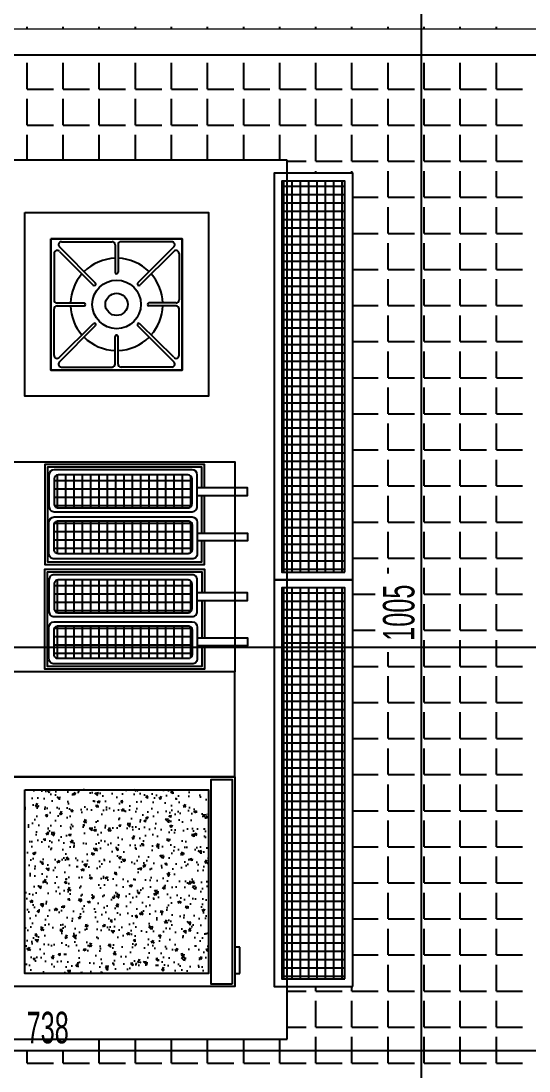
# Model space of a CAD drawing. Header units: inches. Extents: x -7543 to -822, y 102837 to 190349.
# Drawn here: x -835.2862 to -835.2475, y 102837.0483 to 102837.1283 of the extents above; entities that cross this region are included whole.
import ezdxf

# ---------------------------------------------------------------- set-up
doc = ezdxf.new("R2010")
doc.units = ezdxf.units.IN
doc.header["$MEASUREMENT"] = 0
doc.linetypes.add('__ZG_T_P__9', pattern=[22, 1, -10, 1, -10])
doc.linetypes.add('DASHDOTX2', pattern=[2, 1, -0.5, 0, -0.5])
doc.layers.get('0').update_dxf_attribs({"lineweight": 25})
for name, color, linetype, lineweight in [('AKS', 1, 'Continuous', 25), ('ICOL', 55, 'Continuous', 25), ('İZ DÜŞÜM', 253, 'Continuous', 20), ('TARAMA', 8, 'Continuous', 25)]:
    doc.layers.add(name, color=color, linetype=linetype, lineweight=lineweight)
doc.layers.add('TEFRİŞ', color=7, linetype='Continuous', lineweight=25, true_color=0x78462c)
doc.styles.add('OLCU', font='tromand.shx', dxfattribs={"width": 0.6, "height": 12})

msp = doc.modelspace()

# ---------------------------------------------------------------- hatches: boundary and pattern name
at = {"ltscale": 5}
h = msp.add_hatch(dxfattribs=at)
h.set_pattern_fill('NET', color=256, scale=0.0002, angle=90, style=0)
h.set_pattern_definition([(90, (-831.9666947976384, 102841.1962128409), (-0.000635, 3.888125173386048e-20), []), (180, (-831.9666947976384, 102841.1962128409), (-7.776250346772096e-20, -0.000635), [])])
h.paths.add_polyline_path([(-835.2662919987514, 102837.0862839999), (-835.2614919987514, 102837.0862839999), (-835.2614919987514, 102837.1160839999), (-835.2662919987514, 102837.1160839999)])
h = msp.add_hatch(dxfattribs=at)
h.set_pattern_fill('NET', color=256, scale=0.0002, angle=90, style=0)
h.set_pattern_definition([(90, (-831.9666947976384, 102841.1652128409), (-0.000635, 3.888125173386048e-20), []), (180, (-831.9666947976384, 102841.1652128409), (-7.776250346772096e-20, -0.000635), [])])
h.paths.add_polyline_path([(-835.2662919987514, 102837.0552839999), (-835.2614919987514, 102837.0552839999), (-835.2614919987514, 102837.0850839999), (-835.2662919987514, 102837.0850839999)])
at = {"layer": 'TEFRİŞ', "ltscale": 5}
h = msp.add_hatch(dxfattribs=at)
h.set_pattern_fill('NET', color=256, scale=0.0002, style=0)
h.set_pattern_definition([(270, (-835.0382863734991, 102837.1618453713), (-0.000635, 1.409983241273949e-19), []), (180, (-835.0382863734991, 102837.1618453713), (1.021170723935344e-19, 0.000635), [])])
edge = h.paths.add_edge_path()
edge.add_ellipse((-835.2833419987513, 102837.0914839999), major_axis=(-0.0002121320343566561, 0.0002121320343566561), ratio=0.999999999993478, start_angle=45.00000000018679, end_angle=134.9999999998132, ccw=False)
edge.add_line((-835.2836419987514, 102837.0914839999), (-835.2836419987514, 102837.0933839999))
edge.add_ellipse((-835.2833419987513, 102837.0933839999), major_axis=(0.0002121320343566561, 0.0002121320343566561), ratio=0.9999999999934782, start_angle=45.00000000018679, end_angle=134.9999999998131, ccw=False)
edge.add_line((-835.2833419987513, 102837.0936839998), (-835.2734419987513, 102837.0936839998))
edge.add_ellipse((-835.2734419987514, 102837.0933839999), major_axis=(-0.0002121320343566561, 0.0002121320343566561), ratio=0.999999999993478, start_angle=225.0000000001868, end_angle=314.99999999981316, ccw=False)
edge.add_line((-835.2731419987514, 102837.0933839999), (-835.2731419987514, 102837.0914839999))
edge.add_ellipse((-835.2734419987514, 102837.0914839999), major_axis=(0.0002121320343566561, 0.0002121320343566561), ratio=0.9999999999934782, start_angle=225.0000000001868, end_angle=314.99999999981316, ccw=False)
edge.add_line((-835.2734419987514, 102837.0911839999), (-835.2833419987514, 102837.0911839999))
h = msp.add_hatch(dxfattribs=at)
h.set_pattern_fill('NET', color=256, scale=0.0002, style=0)
h.set_pattern_definition([(90, (-835.0382863734991, 102837.0195226284), (-0.000635, 1.409983241273949e-19), []), (180, (-835.0382863734991, 102837.0195226284), (-1.798795758612554e-19, -0.000635), [])])
edge = h.paths.add_edge_path()
edge.add_ellipse((-835.2734419987514, 102837.0898839999), major_axis=(-0.0002121320343566561, 0.0002121320343566561), ratio=0.999999999993478, start_angle=225.0000000001868, end_angle=314.99999999981316, ccw=False)
edge.add_line((-835.2731419987514, 102837.0898839999), (-835.2731419987514, 102837.0879839999))
edge.add_ellipse((-835.2734419987514, 102837.0879839999), major_axis=(0.0002121320343566561, 0.0002121320343566561), ratio=0.9999999999934782, start_angle=225.0000000001868, end_angle=314.99999999981316, ccw=False)
edge.add_line((-835.2734419987514, 102837.0876839999), (-835.2833419987514, 102837.0876839999))
edge.add_ellipse((-835.2833419987513, 102837.0879839999), major_axis=(-0.0002121320343566561, 0.0002121320343566561), ratio=0.999999999993478, start_angle=45.00000000018679, end_angle=134.9999999998132, ccw=False)
edge.add_line((-835.2836419987514, 102837.0879839999), (-835.2836419987514, 102837.0898839999))
edge.add_ellipse((-835.2833419987513, 102837.0898839999), major_axis=(0.0002121320343566561, 0.0002121320343566561), ratio=0.9999999999934782, start_angle=45.00000000018679, end_angle=134.9999999998131, ccw=False)
edge.add_line((-835.2833419987513, 102837.0901839999), (-835.2734419987513, 102837.0901839999))
h = msp.add_hatch(dxfattribs=at)
h.set_pattern_fill('NET', color=256, scale=0.0002, style=0)
h.set_pattern_definition([(270, (-835.0382863734991, 102837.1538453713), (-0.000635, 1.409983241273949e-19), []), (180, (-835.0382863734991, 102837.1538453713), (1.021170723935344e-19, 0.000635), [])])
edge = h.paths.add_edge_path()
edge.add_ellipse((-835.2833419987513, 102837.0834839999), major_axis=(-0.0002121320343566561, 0.0002121320343566561), ratio=0.999999999993478, start_angle=45.00000000018679, end_angle=134.9999999998132, ccw=False)
edge.add_line((-835.2836419987514, 102837.0834839999), (-835.2836419987514, 102837.0853839999))
edge.add_ellipse((-835.2833419987513, 102837.0853839999), major_axis=(0.0002121320343566561, 0.0002121320343566561), ratio=0.9999999999934782, start_angle=45.00000000018679, end_angle=134.9999999998131, ccw=False)
edge.add_line((-835.2833419987513, 102837.0856839999), (-835.2734419987513, 102837.0856839999))
edge.add_ellipse((-835.2734419987514, 102837.0853839999), major_axis=(-0.0002121320343566561, 0.0002121320343566561), ratio=0.999999999993478, start_angle=225.0000000001868, end_angle=314.99999999981316, ccw=False)
edge.add_line((-835.2731419987514, 102837.0853839999), (-835.2731419987514, 102837.0834839999))
edge.add_ellipse((-835.2734419987514, 102837.0834839999), major_axis=(0.0002121320343566561, 0.0002121320343566561), ratio=0.9999999999934782, start_angle=225.0000000001868, end_angle=314.99999999981316, ccw=False)
edge.add_line((-835.2734419987514, 102837.0831839999), (-835.2833419987514, 102837.0831839999))
h = msp.add_hatch(dxfattribs=at)
h.set_pattern_fill('NET', color=256, scale=0.0002, style=0)
h.set_pattern_definition([(90, (-835.0382863734991, 102837.0115226284), (-0.000635, 1.409983241273949e-19), []), (180, (-835.0382863734991, 102837.0115226284), (-1.798795758612554e-19, -0.000635), [])])
edge = h.paths.add_edge_path()
edge.add_ellipse((-835.2734419987514, 102837.0818839999), major_axis=(-0.0002121320343566561, 0.0002121320343566561), ratio=0.999999999993478, start_angle=225.0000000001868, end_angle=314.99999999981316, ccw=False)
edge.add_line((-835.2731419987514, 102837.0818839999), (-835.2731419987514, 102837.0799839999))
edge.add_ellipse((-835.2734419987514, 102837.0799839999), major_axis=(0.0002121320343566561, 0.0002121320343566561), ratio=0.9999999999934782, start_angle=225.0000000001868, end_angle=314.99999999981316, ccw=False)
edge.add_line((-835.2734419987514, 102837.0796839999), (-835.2833419987514, 102837.0796839999))
edge.add_ellipse((-835.2833419987513, 102837.0799839999), major_axis=(-0.0002121320343566561, 0.0002121320343566561), ratio=0.999999999993478, start_angle=45.00000000018679, end_angle=134.9999999998132, ccw=False)
edge.add_line((-835.2836419987514, 102837.0799839999), (-835.2836419987514, 102837.0818839999))
edge.add_ellipse((-835.2833419987513, 102837.0818839999), major_axis=(0.0002121320343566561, 0.0002121320343566561), ratio=0.9999999999934782, start_angle=45.00000000018679, end_angle=134.9999999998131, ccw=False)
edge.add_line((-835.2833419987513, 102837.0821839999), (-835.2734419987513, 102837.0821839999))
h = msp.add_hatch(dxfattribs=at)
h.set_pattern_fill('AR-CONC', color=256, scale=1e-05, angle=89.99999999999997, style=0)
h.set_pattern_definition([(140, (-835.1211600018914, 102836.71769537), (0.0001593908553890319, 0.00182184668996004), [0.0001905, -0.0020955]), (84.99999999999994, (-835.1211600018914, 102836.71769537), (-0.0019105664288218, -0.0003524282597566689), [0.0001524, -0.0016764]), (190.4509999999999, (-835.1211467193915, 102836.71784719), (-0.001751166878202918, 0.001469425016659594), [0.0001619, -0.0017809]), (136.1841999999999, (-835.1216680018915, 102836.71769537), (0.0004204232793272731, 0.002710790408921299), [0.0002857499999999999, -0.003143249999999999]), (186.6355999999999, (-835.1216329668915, 102836.717921269), (-0.002474255558900492, 0.002374042344662373), [0.0002428499999999999, -0.002671349999999999]), (81.18399999999997, (-835.1216680018915, 102836.71769537), (-0.002474251178605976, 0.00237404605813934), [0.0002285999999999999, -0.0025146]), (110.9999999999999, (-835.1215410018915, 102836.71794937), (0.001022655185167626, 0.001516148798353833), [0.0001905, -0.002095499999999999]), (55.99999999999996, (-835.1215410018915, 102836.71794937), (-0.001841879661223193, 0.0006180202834764718), [0.0001523999999999999, -0.001676399999999999]), (161.4513999999999, (-835.1214557808914, 102836.718075715), (-0.0008192285771605735, 0.002134164907701245), [0.0001618999999999999, -0.001780899999999998]), (127.5, (-835.1211600018914, 102836.71769537), (-0.0008455503887315312, 3.088603250591864e-05), [0, -0.00165608, 0, -0.0017018, 0, -0.00168275]), (97.49999999999993, (-835.1211600018914, 102836.71769537), (-0.001001805748181195, 0.0006681966251030581), [0, -0.0009702799999999996, 0, -0.00161798, 0, -0.00064135]), (57.49999999999992, (-835.1211600018914, 102836.71712895), (5.728743992673532e-05, 0.001355905951668714), [0, -0.0006350000000000001, 0, -0.0019812, 0, -0.0026289]), (47.49999999999994, (-835.1211600018914, 102836.71687495), (-0.0002542649103333294, 0.001481291813860181), [0, -0.0008255000000000001, 0, -0.00131572, 0, -0.0018669])])
h.paths.add_polyline_path([(-835.2858919987514, 102837.0556839998), (-835.2718919987514, 102837.0556839998), (-835.2718919987514, 102837.0696839999), (-835.2858919987514, 102837.0696839999)])

# ---------------------------------------------------------------- linework, layer by layer
at = {"ltscale": 5}
for points in [[(-835.2608919987514, 102837.0856839999), (-835.2608919987514, 102837.1166839999), (-835.2668919987514, 102837.1166839999), (-835.2668919987514, 102837.0856839999)], [(-835.2614919987514, 102837.0862839999), (-835.2614919987514, 102837.1160839999), (-835.2662919987514, 102837.1160839999), (-835.2662919987514, 102837.0862839999)], [(-835.2608919987514, 102837.0546839999), (-835.2608919987514, 102837.0856839999), (-835.2668919987514, 102837.0856839999), (-835.2668919987514, 102837.0546839999)], [(-835.2614919987514, 102837.0552839999), (-835.2614919987514, 102837.0850839999), (-835.2662919987514, 102837.0850839999), (-835.2662919987514, 102837.0552839999)]]:
    msp.add_lwpolyline(points, close=True, dxfattribs=at)
at = {"layer": 'AKS', "linetype": 'DASHDOTX2', "ltscale": 10}
msp.add_line((-835.1688033422307, 102837.1256839999), (-835.5888919987517, 102837.1256839999), dxfattribs=at)
at = {"layer": 'ICOL'}
for p, q in [((-835.2556539670767, 102836.9826839999), (-835.2556539670767, 102837.1836862439)), ((-835.3578920337359, 102837.0805632616), (-835.2403920333097, 102837.0805632616)), ((-835.3578920337359, 102837.0498214228), (-835.2103919987514, 102837.0498214228))]:
    msp.add_line(p, q, dxfattribs=at)
at = {"layer": 'İZ DÜŞÜM', "linetype": '__ZG_T_P__9'}
msp.add_line((-835.4188919987517, 102837.1276839999), (-835.2063919987518, 102837.1276839999), dxfattribs=at)
at = {"layer": 'TARAMA'}
for p, q in [((-835.2857067349521, 102837.1276839999), (-835.2857067349521, 102837.1278468213)), ((-835.2829567349521, 102837.1276839999), (-835.2829567349521, 102837.1278468213)), ((-835.2802067349521, 102837.1276839999), (-835.2802067349521, 102837.1278468213)), ((-835.2774567349521, 102837.1276839999), (-835.2774567349521, 102837.1278468213)), ((-835.2747067349521, 102837.1276839999), (-835.2747067349521, 102837.1278468213)), ((-835.2719567349521, 102837.1276839999), (-835.2719567349521, 102837.1278468213)), ((-835.2692067349521, 102837.1276839999), (-835.2692067349521, 102837.1278468213)), ((-835.2664567349522, 102837.1276839999), (-835.2664567349522, 102837.1278468213)), ((-835.2637067349522, 102837.1276839999), (-835.2637067349522, 102837.1278468213)), ((-835.2609567349521, 102837.1276839999), (-835.2609567349521, 102837.1278468213)), ((-835.2582067349522, 102837.1276839999), (-835.2582067349522, 102837.1278468213)), ((-835.2554567349521, 102837.1276839999), (-835.2554567349521, 102837.1278468213)), ((-835.2527067349521, 102837.1276839999), (-835.2527067349521, 102837.1278468213)), ((-835.2499567349521, 102837.1276839999), (-835.2499567349521, 102837.1278468213)), ((-835.2857067349521, 102837.1230968213), (-835.2857067349521, 102837.1250968213)), ((-835.2829567349521, 102837.1230968213), (-835.2829567349521, 102837.1250968213)), ((-835.2802067349521, 102837.1230968213), (-835.2802067349521, 102837.1250968213)), ((-835.2774567349521, 102837.1230968213), (-835.2774567349521, 102837.1250968213)), ((-835.2747067349521, 102837.1230968213), (-835.2747067349521, 102837.1250968213)), ((-835.2719567349521, 102837.1230968213), (-835.2719567349521, 102837.1250968213)), ((-835.2692067349521, 102837.1230968213), (-835.2692067349521, 102837.1250968213)), ((-835.2664567349522, 102837.1230968213), (-835.2664567349522, 102837.1250968213)), ((-835.2637067349522, 102837.1230968213), (-835.2637067349522, 102837.1250968213)), ((-835.2609567349521, 102837.1230968213), (-835.2609567349521, 102837.1250968213)), ((-835.2582067349522, 102837.1230968213), (-835.2582067349522, 102837.1250968213)), ((-835.2554567349521, 102837.1230968213), (-835.2554567349521, 102837.1250968213)), ((-835.2527067349521, 102837.1230968213), (-835.2527067349521, 102837.1250968213)), ((-835.2499567349521, 102837.1230968213), (-835.2499567349521, 102837.1250968213)), ((-835.2857067349521, 102837.1230968213), (-835.2837067349521, 102837.1230968213)), ((-835.2829567349521, 102837.1230968213), (-835.2809567349522, 102837.1230968213)), ((-835.2802067349521, 102837.1230968213), (-835.2782067349522, 102837.1230968213)), ((-835.2774567349521, 102837.1230968213), (-835.2754567349521, 102837.1230968213)), ((-835.2747067349521, 102837.1230968213), (-835.2727067349522, 102837.1230968213)), ((-835.2719567349521, 102837.1230968213), (-835.2699567349521, 102837.1230968213)), ((-835.2692067349521, 102837.1230968213), (-835.2672067349521, 102837.1230968213)), ((-835.2664567349522, 102837.1230968213), (-835.2644567349521, 102837.1230968213)), ((-835.2637067349522, 102837.1230968213), (-835.2617067349521, 102837.1230968213)), ((-835.2609567349521, 102837.1230968213), (-835.2589567349521, 102837.1230968213)), ((-835.2582067349522, 102837.1230968213), (-835.2562067349521, 102837.1230968213)), ((-835.2554567349521, 102837.1230968213), (-835.2534567349521, 102837.1230968213)), ((-835.2527067349521, 102837.1230968213), (-835.2507067349521, 102837.1230968213)), ((-835.2499567349521, 102837.1230968213), (-835.2479567349521, 102837.1230968213)), ((-835.2857067349521, 102837.1203468213), (-835.2857067349521, 102837.1223468213)), ((-835.2829567349521, 102837.1203468213), (-835.2829567349521, 102837.1223468213)), ((-835.2802067349521, 102837.1203468213), (-835.2802067349521, 102837.1223468213)), ((-835.2774567349521, 102837.1203468213), (-835.2774567349521, 102837.1223468213)), ((-835.2747067349521, 102837.1203468213), (-835.2747067349521, 102837.1223468213)), ((-835.2719567349521, 102837.1203468213), (-835.2719567349521, 102837.1223468213)), ((-835.2692067349521, 102837.1203468213), (-835.2692067349521, 102837.1223468213)), ((-835.2664567349522, 102837.1203468213), (-835.2664567349522, 102837.1223468213)), ((-835.2637067349522, 102837.1203468213), (-835.2637067349522, 102837.1223468213)), ((-835.2609567349521, 102837.1203468213), (-835.2609567349521, 102837.1223468213)), ((-835.2582067349522, 102837.1203468213), (-835.2582067349522, 102837.1223468213)), ((-835.2554567349521, 102837.1203468213), (-835.2554567349521, 102837.1223468213)), ((-835.2527067349521, 102837.1203468213), (-835.2527067349521, 102837.1223468213)), ((-835.2499567349521, 102837.1203468213), (-835.2499567349521, 102837.1223468213)), ((-835.2857067349521, 102837.1203468213), (-835.2837067349521, 102837.1203468213)), ((-835.2829567349521, 102837.1203468213), (-835.2809567349522, 102837.1203468213)), ((-835.2802067349521, 102837.1203468213), (-835.2782067349522, 102837.1203468213)), ((-835.2774567349521, 102837.1203468213), (-835.2754567349521, 102837.1203468213)), ((-835.2747067349521, 102837.1203468213), (-835.2727067349522, 102837.1203468213)), ((-835.2719567349521, 102837.1203468213), (-835.2699567349521, 102837.1203468213)), ((-835.2692067349521, 102837.1203468213), (-835.2672067349521, 102837.1203468213)), ((-835.2664567349522, 102837.1203468213), (-835.2644567349521, 102837.1203468213)), ((-835.2637067349522, 102837.1203468213), (-835.2617067349521, 102837.1203468213)), ((-835.2609567349521, 102837.1203468213), (-835.2589567349521, 102837.1203468213)), ((-835.2582067349522, 102837.1203468213), (-835.2562067349521, 102837.1203468213)), ((-835.2554567349521, 102837.1203468213), (-835.2534567349521, 102837.1203468213)), ((-835.2527067349521, 102837.1203468213), (-835.2507067349521, 102837.1203468213)), ((-835.2499567349521, 102837.1203468213), (-835.2479567349521, 102837.1203468213)), ((-835.2857067349521, 102837.1176839999), (-835.2857067349521, 102837.1195968213)), ((-835.2829567349521, 102837.1176839999), (-835.2829567349521, 102837.1195968213)), ((-835.2802067349521, 102837.1176839999), (-835.2802067349521, 102837.1195968213)), ((-835.2774567349521, 102837.1176839999), (-835.2774567349521, 102837.1195968213)), ((-835.2747067349521, 102837.1176839999), (-835.2747067349521, 102837.1195968213)), ((-835.2719567349521, 102837.1176839999), (-835.2719567349521, 102837.1195968213)), ((-835.2692067349521, 102837.1176839999), (-835.2692067349521, 102837.1195968213)), ((-835.2664567349522, 102837.1176839999), (-835.2664567349522, 102837.1195968213)), ((-835.2637067349522, 102837.1175968213), (-835.2637067349522, 102837.1195968213)), ((-835.2609567349521, 102837.1175968213), (-835.2609567349521, 102837.1195968213)), ((-835.2582067349522, 102837.1175968213), (-835.2582067349522, 102837.1195968213)), ((-835.2554567349521, 102837.1175968213), (-835.2554567349521, 102837.1195968213)), ((-835.2527067349521, 102837.1175968213), (-835.2527067349521, 102837.1195968213)), ((-835.2499567349521, 102837.1175968213), (-835.2499567349521, 102837.1195968213)), ((-835.2658919987514, 102837.1175968213), (-835.2644567349521, 102837.1175968213)), ((-835.2637067349522, 102837.1175968213), (-835.2617067349521, 102837.1175968213)), ((-835.2609567349521, 102837.1175968213), (-835.2589567349521, 102837.1175968213)), ((-835.2582067349522, 102837.1175968213), (-835.2562067349521, 102837.1175968213)), ((-835.2554567349521, 102837.1175968213), (-835.2534567349521, 102837.1175968213)), ((-835.2527067349521, 102837.1175968213), (-835.2507067349521, 102837.1175968213)), ((-835.2499567349521, 102837.1175968213), (-835.2479567349521, 102837.1175968213)), ((-835.2637067349522, 102837.1166839999), (-835.2637067349522, 102837.1168468213)), ((-835.2609567349521, 102837.1166839999), (-835.2609567349521, 102837.1168468213)), ((-835.2582067349522, 102837.1148468213), (-835.2582067349522, 102837.1168468213)), ((-835.2554567349521, 102837.1148468213), (-835.2554567349521, 102837.1168468213)), ((-835.2527067349521, 102837.1148468213), (-835.2527067349521, 102837.1168468213)), ((-835.2499567349521, 102837.1148468213), (-835.2499567349521, 102837.1168468213)), ((-835.2608919987514, 102837.1148468213), (-835.2589567349521, 102837.1148468213)), ((-835.2582067349522, 102837.1148468213), (-835.2562067349521, 102837.1148468213)), ((-835.2554567349521, 102837.1148468213), (-835.2534567349521, 102837.1148468213)), ((-835.2527067349521, 102837.1148468213), (-835.2507067349521, 102837.1148468213)), ((-835.2499567349521, 102837.1148468213), (-835.2479567349521, 102837.1148468213)), ((-835.2582067349522, 102837.1120968213), (-835.2582067349522, 102837.1140968213)), ((-835.2554567349521, 102837.1120968213), (-835.2554567349521, 102837.1140968213)), ((-835.2527067349521, 102837.1120968213), (-835.2527067349521, 102837.1140968213)), ((-835.2499567349521, 102837.1120968213), (-835.2499567349521, 102837.1140968213)), ((-835.2608919987514, 102837.1120968213), (-835.2589567349521, 102837.1120968213)), ((-835.2582067349522, 102837.1120968213), (-835.2562067349521, 102837.1120968213)), ((-835.2554567349521, 102837.1120968213), (-835.2534567349521, 102837.1120968213)), ((-835.2527067349521, 102837.1120968213), (-835.2507067349521, 102837.1120968213)), ((-835.2499567349521, 102837.1120968213), (-835.2479567349521, 102837.1120968213)), ((-835.2582067349522, 102837.1093468213), (-835.2582067349522, 102837.1113468213)), ((-835.2554567349521, 102837.1093468213), (-835.2554567349521, 102837.1113468213)), ((-835.2527067349521, 102837.1093468213), (-835.2527067349521, 102837.1113468213)), ((-835.2499567349521, 102837.1093468213), (-835.2499567349521, 102837.1113468213)), ((-835.2608919987514, 102837.1093468213), (-835.2589567349521, 102837.1093468213)), ((-835.2582067349522, 102837.1093468213), (-835.2562067349521, 102837.1093468213)), ((-835.2554567349521, 102837.1093468213), (-835.2534567349521, 102837.1093468213)), ((-835.2527067349521, 102837.1093468213), (-835.2507067349521, 102837.1093468213)), ((-835.2499567349521, 102837.1093468213), (-835.2479567349521, 102837.1093468213)), ((-835.2582067349522, 102837.1065968213), (-835.2582067349522, 102837.1085968213)), ((-835.2554567349521, 102837.1065968213), (-835.2554567349521, 102837.1085968213)), ((-835.2527067349521, 102837.1065968213), (-835.2527067349521, 102837.1085968213)), ((-835.2499567349521, 102837.1065968213), (-835.2499567349521, 102837.1085968213)), ((-835.2608919987514, 102837.1065968213), (-835.2589567349521, 102837.1065968213)), ((-835.2582067349522, 102837.1065968213), (-835.2562067349521, 102837.1065968213)), ((-835.2554567349521, 102837.1065968213), (-835.2534567349521, 102837.1065968213)), ((-835.2527067349521, 102837.1065968213), (-835.2507067349521, 102837.1065968213)), ((-835.2499567349521, 102837.1065968213), (-835.2479567349521, 102837.1065968213)), ((-835.2582067349522, 102837.1038468213), (-835.2582067349522, 102837.1058468213)), ((-835.2554567349521, 102837.1038468213), (-835.2554567349521, 102837.1058468213)), ((-835.2527067349521, 102837.1038468213), (-835.2527067349521, 102837.1058468213)), ((-835.2499567349521, 102837.1038468213), (-835.2499567349521, 102837.1058468213)), ((-835.2608919987514, 102837.1038468213), (-835.2589567349521, 102837.1038468213)), ((-835.2582067349522, 102837.1038468213), (-835.2562067349521, 102837.1038468213)), ((-835.2554567349521, 102837.1038468213), (-835.2534567349521, 102837.1038468213)), ((-835.2527067349521, 102837.1038468213), (-835.2507067349521, 102837.1038468213)), ((-835.2499567349521, 102837.1038468213), (-835.2479567349521, 102837.1038468213)), ((-835.2582067349522, 102837.1010968213), (-835.2582067349522, 102837.1030968213)), ((-835.2554567349521, 102837.1010968213), (-835.2554567349521, 102837.1030968213)), ((-835.2527067349521, 102837.1010968213), (-835.2527067349521, 102837.1030968213)), ((-835.2499567349521, 102837.1010968213), (-835.2499567349521, 102837.1030968213)), ((-835.2608919987514, 102837.1010968213), (-835.2589567349521, 102837.1010968213)), ((-835.2582067349522, 102837.1010968213), (-835.2562067349521, 102837.1010968213)), ((-835.2582067349522, 102837.0983468213), (-835.2582067349522, 102837.1003468213)), ((-835.2554567349521, 102837.1010968213), (-835.2534567349521, 102837.1010968213)), ((-835.2554567349521, 102837.0983468213), (-835.2554567349521, 102837.1003468213)), ((-835.2527067349521, 102837.1010968213), (-835.2507067349521, 102837.1010968213)), ((-835.2527067349521, 102837.0983468213), (-835.2527067349521, 102837.1003468213)), ((-835.2499567349521, 102837.1010968213), (-835.2479567349521, 102837.1010968213)), ((-835.2499567349521, 102837.0983468213), (-835.2499567349521, 102837.1003468213)), ((-835.2608919987514, 102837.0983468213), (-835.2589567349521, 102837.0983468213)), ((-835.2582067349522, 102837.0983468213), (-835.2562067349521, 102837.0983468213)), ((-835.2554567349521, 102837.0983468213), (-835.2534567349521, 102837.0983468213)), ((-835.2527067349521, 102837.0983468213), (-835.2507067349521, 102837.0983468213)), ((-835.2499567349521, 102837.0983468213), (-835.2479567349521, 102837.0983468213)), ((-835.2582067349522, 102837.0955968213), (-835.2582067349522, 102837.0975968213)), ((-835.2554567349521, 102837.0955968213), (-835.2554567349521, 102837.0975968213)), ((-835.2527067349521, 102837.0955968213), (-835.2527067349521, 102837.0975968213)), ((-835.2499567349521, 102837.0955968213), (-835.2499567349521, 102837.0975968213)), ((-835.2608919987514, 102837.0955968213), (-835.2589567349521, 102837.0955968213)), ((-835.2582067349522, 102837.0955968213), (-835.2562067349521, 102837.0955968213)), ((-835.2554567349521, 102837.0955968213), (-835.2534567349521, 102837.0955968213)), ((-835.2527067349521, 102837.0955968213), (-835.2507067349521, 102837.0955968213)), ((-835.2499567349521, 102837.0955968213), (-835.2479567349521, 102837.0955968213)), ((-835.2582067349522, 102837.0928468213), (-835.2582067349522, 102837.0948468213)), ((-835.2554567349521, 102837.0928468213), (-835.2554567349521, 102837.0948468213)), ((-835.2527067349521, 102837.0928468213), (-835.2527067349521, 102837.0948468213)), ((-835.2499567349521, 102837.0928468213), (-835.2499567349521, 102837.0948468213)), ((-835.2608919987514, 102837.0928468213), (-835.2589567349521, 102837.0928468213)), ((-835.2582067349522, 102837.0928468213), (-835.2562067349521, 102837.0928468213)), ((-835.2554567349521, 102837.0928468213), (-835.2534567349521, 102837.0928468213)), ((-835.2527067349521, 102837.0928468213), (-835.2507067349521, 102837.0928468213)), ((-835.2499567349521, 102837.0928468213), (-835.2479567349521, 102837.0928468213)), ((-835.2582067349522, 102837.0900968213), (-835.2582067349522, 102837.0920968213)), ((-835.2554567349521, 102837.0900968213), (-835.2554567349521, 102837.0920968213)), ((-835.2527067349521, 102837.0900968213), (-835.2527067349521, 102837.0920968213)), ((-835.2499567349521, 102837.0900968213), (-835.2499567349521, 102837.0920968213)), ((-835.2608919987514, 102837.0900968213), (-835.2589567349521, 102837.0900968213)), ((-835.2582067349522, 102837.0900968213), (-835.2562067349521, 102837.0900968213)), ((-835.2554567349521, 102837.0900968213), (-835.2534567349521, 102837.0900968213)), ((-835.2527067349521, 102837.0900968213), (-835.2507067349521, 102837.0900968213)), ((-835.2499567349521, 102837.0900968213), (-835.2479567349521, 102837.0900968213)), ((-835.2582067349522, 102837.0873468213), (-835.2582067349522, 102837.0893468213)), ((-835.2554567349521, 102837.0873468213), (-835.2554567349521, 102837.0893468213)), ((-835.2527067349521, 102837.0873468213), (-835.2527067349521, 102837.0893468213)), ((-835.2499567349521, 102837.0873468213), (-835.2499567349521, 102837.0893468213)), ((-835.2608919987514, 102837.0873468213), (-835.2589567349521, 102837.0873468213)), ((-835.2582067349522, 102837.0873468213), (-835.2562067349521, 102837.0873468213)), ((-835.2554567349521, 102837.0873468213), (-835.2534567349521, 102837.0873468213)), ((-835.2527067349521, 102837.0873468213), (-835.2507067349521, 102837.0873468213)), ((-835.2499567349521, 102837.0873468213), (-835.2479567349521, 102837.0873468213)), ((-835.2582067349522, 102837.0861851219), (-835.2582067349522, 102837.0865968213)), ((-835.2554567349521, 102837.0845968213), (-835.2554567349521, 102837.0865968213)), ((-835.2527067349521, 102837.0845968213), (-835.2527067349521, 102837.0865968213)), ((-835.2499567349521, 102837.0845968213), (-835.2499567349521, 102837.0865968213)), ((-835.2608919987514, 102837.0845968213), (-835.2591819670768, 102837.0845968213)), ((-835.2554567349521, 102837.0845968213), (-835.2534567349521, 102837.0845968213)), ((-835.2527067349521, 102837.0845968213), (-835.2507067349521, 102837.0845968213)), ((-835.2499567349521, 102837.0845968213), (-835.2479567349521, 102837.0845968213)), ((-835.2554567349521, 102837.0818468213), (-835.2554567349521, 102837.0838468213)), ((-835.2527067349521, 102837.0818468213), (-835.2527067349521, 102837.0838468213)), ((-835.2499567349521, 102837.0818468213), (-835.2499567349521, 102837.0838468213)), ((-835.2608919987514, 102837.0818468213), (-835.2591819670768, 102837.0818468213)), ((-835.2554567349521, 102837.0818468213), (-835.2534567349521, 102837.0818468213)), ((-835.2527067349521, 102837.0818468213), (-835.2507067349521, 102837.0818468213)), ((-835.2499567349521, 102837.0818468213), (-835.2479567349521, 102837.0818468213)), ((-835.2554567349521, 102837.0790968213), (-835.2554567349521, 102837.0810968213)), ((-835.2527067349521, 102837.0790968213), (-835.2527067349521, 102837.0810968213)), ((-835.2499567349521, 102837.0790968213), (-835.2499567349521, 102837.0810968213)), ((-835.2582067349522, 102837.0790968213), (-835.2582067349522, 102837.0801851219)), ((-835.2608919987514, 102837.0790968213), (-835.2589567349521, 102837.0790968213)), ((-835.2582067349522, 102837.0790968213), (-835.2562067349521, 102837.0790968213)), ((-835.2554567349521, 102837.0790968213), (-835.2534567349521, 102837.0790968213)), ((-835.2527067349521, 102837.0790968213), (-835.2507067349521, 102837.0790968213)), ((-835.2499567349521, 102837.0790968213), (-835.2479567349521, 102837.0790968213)), ((-835.2582067349522, 102837.0763468213), (-835.2582067349522, 102837.0783468213)), ((-835.2554567349521, 102837.0763468213), (-835.2554567349521, 102837.0783468213)), ((-835.2527067349521, 102837.0763468213), (-835.2527067349521, 102837.0783468213)), ((-835.2499567349521, 102837.0763468213), (-835.2499567349521, 102837.0783468213)), ((-835.2608919987514, 102837.0763468213), (-835.2589567349521, 102837.0763468213)), ((-835.2582067349522, 102837.0763468213), (-835.2562067349521, 102837.0763468213)), ((-835.2554567349521, 102837.0763468213), (-835.2534567349521, 102837.0763468213)), ((-835.2527067349521, 102837.0763468213), (-835.2507067349521, 102837.0763468213)), ((-835.2499567349521, 102837.0763468213), (-835.2479567349521, 102837.0763468213)), ((-835.2582067349522, 102837.0735968213), (-835.2582067349522, 102837.0755968213)), ((-835.2554567349521, 102837.0735968213), (-835.2554567349521, 102837.0755968213)), ((-835.2527067349521, 102837.0735968213), (-835.2527067349521, 102837.0755968213)), ((-835.2499567349521, 102837.0735968213), (-835.2499567349521, 102837.0755968213)), ((-835.2608919987514, 102837.0735968213), (-835.2589567349521, 102837.0735968213)), ((-835.2582067349522, 102837.0735968213), (-835.2562067349521, 102837.0735968213)), ((-835.2554567349521, 102837.0735968213), (-835.2534567349521, 102837.0735968213)), ((-835.2527067349521, 102837.0735968213), (-835.2507067349521, 102837.0735968213)), ((-835.2499567349521, 102837.0735968213), (-835.2479567349521, 102837.0735968213)), ((-835.2582067349522, 102837.0708468213), (-835.2582067349522, 102837.0728468213)), ((-835.2554567349521, 102837.0708468213), (-835.2554567349521, 102837.0728468213)), ((-835.2527067349521, 102837.0708468213), (-835.2527067349521, 102837.0728468213)), ((-835.2499567349521, 102837.0708468213), (-835.2499567349521, 102837.0728468213)), ((-835.2608919987514, 102837.0708468213), (-835.2589567349521, 102837.0708468213)), ((-835.2582067349522, 102837.0708468213), (-835.2562067349521, 102837.0708468213)), ((-835.2554567349521, 102837.0708468213), (-835.2534567349521, 102837.0708468213)), ((-835.2527067349521, 102837.0708468213), (-835.2507067349521, 102837.0708468213)), ((-835.2499567349521, 102837.0708468213), (-835.2479567349521, 102837.0708468213)), ((-835.2582067349522, 102837.0680968213), (-835.2582067349522, 102837.0700968213)), ((-835.2554567349521, 102837.0680968213), (-835.2554567349521, 102837.0700968213)), ((-835.2527067349521, 102837.0680968213), (-835.2527067349521, 102837.0700968213)), ((-835.2499567349521, 102837.0680968213), (-835.2499567349521, 102837.0700968213)), ((-835.2608919987514, 102837.0680968213), (-835.2589567349521, 102837.0680968213)), ((-835.2582067349522, 102837.0680968213), (-835.2562067349521, 102837.0680968213)), ((-835.2554567349521, 102837.0680968213), (-835.2534567349521, 102837.0680968213)), ((-835.2527067349521, 102837.0680968213), (-835.2507067349521, 102837.0680968213)), ((-835.2499567349521, 102837.0680968213), (-835.2479567349521, 102837.0680968213)), ((-835.2582067349522, 102837.0653468213), (-835.2582067349522, 102837.0673468213)), ((-835.2554567349521, 102837.0653468213), (-835.2554567349521, 102837.0673468213)), ((-835.2527067349521, 102837.0653468213), (-835.2527067349521, 102837.0673468213)), ((-835.2499567349521, 102837.0653468213), (-835.2499567349521, 102837.0673468213)), ((-835.2608919987514, 102837.0653468213), (-835.2589567349521, 102837.0653468213)), ((-835.2582067349522, 102837.0653468213), (-835.2562067349521, 102837.0653468213)), ((-835.2554567349521, 102837.0653468213), (-835.2534567349521, 102837.0653468213)), ((-835.2527067349521, 102837.0653468213), (-835.2507067349521, 102837.0653468213)), ((-835.2499567349521, 102837.0653468213), (-835.2479567349521, 102837.0653468213)), ((-835.2582067349522, 102837.0625968213), (-835.2582067349522, 102837.0645968213)), ((-835.2554567349521, 102837.0625968213), (-835.2554567349521, 102837.0645968213)), ((-835.2527067349521, 102837.0625968213), (-835.2527067349521, 102837.0645968213)), ((-835.2499567349521, 102837.0625968213), (-835.2499567349521, 102837.0645968213)), ((-835.2608919987514, 102837.0625968213), (-835.2589567349521, 102837.0625968213)), ((-835.2582067349522, 102837.0625968213), (-835.2562067349521, 102837.0625968213)), ((-835.2554567349521, 102837.0625968213), (-835.2534567349521, 102837.0625968213)), ((-835.2527067349521, 102837.0625968213), (-835.2507067349521, 102837.0625968213)), ((-835.2499567349521, 102837.0625968213), (-835.2479567349521, 102837.0625968213)), ((-835.2582067349522, 102837.0598468213), (-835.2582067349522, 102837.0618468213)), ((-835.2554567349521, 102837.0598468213), (-835.2554567349521, 102837.0618468213)), ((-835.2527067349521, 102837.0598468213), (-835.2527067349521, 102837.0618468213)), ((-835.2499567349521, 102837.0598468213), (-835.2499567349521, 102837.0618468213)), ((-835.2608919987514, 102837.0598468213), (-835.2589567349521, 102837.0598468213)), ((-835.2582067349522, 102837.0598468213), (-835.2562067349521, 102837.0598468213)), ((-835.2554567349521, 102837.0598468213), (-835.2534567349521, 102837.0598468213)), ((-835.2527067349521, 102837.0598468213), (-835.2507067349521, 102837.0598468213)), ((-835.2499567349521, 102837.0598468213), (-835.2479567349521, 102837.0598468213)), ((-835.2582067349522, 102837.0570968213), (-835.2582067349522, 102837.0590968213)), ((-835.2554567349521, 102837.0570968213), (-835.2554567349521, 102837.0590968213)), ((-835.2527067349521, 102837.0570968213), (-835.2527067349521, 102837.0590968213)), ((-835.2499567349521, 102837.0570968213), (-835.2499567349521, 102837.0590968213)), ((-835.2608919987514, 102837.0570968213), (-835.2589567349521, 102837.0570968213)), ((-835.2582067349522, 102837.0570968213), (-835.2562067349521, 102837.0570968213)), ((-835.2582067349522, 102837.0543468213), (-835.2582067349522, 102837.0563468213)), ((-835.2554567349521, 102837.0570968213), (-835.2534567349521, 102837.0570968213)), ((-835.2554567349521, 102837.0543468213), (-835.2554567349521, 102837.0563468213)), ((-835.2527067349521, 102837.0570968213), (-835.2507067349521, 102837.0570968213)), ((-835.2527067349521, 102837.0543468213), (-835.2527067349521, 102837.0563468213)), ((-835.2499567349521, 102837.0570968213), (-835.2479567349521, 102837.0570968213)), ((-835.2499567349521, 102837.0543468213), (-835.2499567349521, 102837.0563468213)), ((-835.2658919987514, 102837.0543468213), (-835.2644567349521, 102837.0543468213)), ((-835.2637067349522, 102837.0543468213), (-835.2637067349522, 102837.0546839999)), ((-835.2637067349522, 102837.0543468213), (-835.2617067349521, 102837.0543468213)), ((-835.2609567349521, 102837.0543468213), (-835.2609567349521, 102837.0546839999)), ((-835.2609567349521, 102837.0543468213), (-835.2589567349521, 102837.0543468213)), ((-835.2582067349522, 102837.0543468213), (-835.2562067349521, 102837.0543468213)), ((-835.2554567349521, 102837.0543468213), (-835.2534567349521, 102837.0543468213)), ((-835.2527067349521, 102837.0543468213), (-835.2507067349521, 102837.0543468213)), ((-835.2499567349521, 102837.0543468213), (-835.2479567349521, 102837.0543468213)), ((-835.2637067349522, 102837.0515968213), (-835.2637067349522, 102837.0535968213)), ((-835.2609567349521, 102837.0515968213), (-835.2609567349521, 102837.0535968213)), ((-835.2582067349522, 102837.0515968213), (-835.2582067349522, 102837.0535968213)), ((-835.2554567349521, 102837.0515968213), (-835.2554567349521, 102837.0535968213)), ((-835.2527067349521, 102837.0515968213), (-835.2527067349521, 102837.0535968213)), ((-835.2499567349521, 102837.0515968213), (-835.2499567349521, 102837.0535968213)), ((-835.2658919987514, 102837.0515968213), (-835.2644567349521, 102837.0515968213)), ((-835.2637067349522, 102837.0515968213), (-835.2617067349521, 102837.0515968213)), ((-835.2609567349521, 102837.0515968213), (-835.2589567349521, 102837.0515968213)), ((-835.2582067349522, 102837.0515968213), (-835.2562067349521, 102837.0515968213)), ((-835.2554567349521, 102837.0515968213), (-835.2534567349521, 102837.0515968213)), ((-835.2527067349521, 102837.0515968213), (-835.2507067349521, 102837.0515968213)), ((-835.2499567349521, 102837.0515968213), (-835.2479567349521, 102837.0515968213)), ((-835.2637067349522, 102837.0488468213), (-835.2637067349522, 102837.0508468213)), ((-835.2609567349521, 102837.0488468213), (-835.2609567349521, 102837.0508468213)), ((-835.2582067349522, 102837.0488468213), (-835.2582067349522, 102837.0508468213)), ((-835.2554567349521, 102837.0488468213), (-835.2554567349521, 102837.0508468213)), ((-835.2527067349521, 102837.0488468213), (-835.2527067349521, 102837.0508468213)), ((-835.2499567349521, 102837.0488468213), (-835.2499567349521, 102837.0508468213)), ((-835.2802067349521, 102837.0488468213), (-835.2802067349521, 102837.0506839999)), ((-835.2774567349521, 102837.0488468213), (-835.2774567349521, 102837.0506839999)), ((-835.2747067349521, 102837.0488468213), (-835.2747067349521, 102837.0506839999)), ((-835.2719567349521, 102837.0488468213), (-835.2719567349521, 102837.0506839999)), ((-835.2692067349521, 102837.0488468213), (-835.2692067349521, 102837.0506839999)), ((-835.2664567349522, 102837.0488468213), (-835.2664567349522, 102837.0506839999)), ((-835.2857067349521, 102837.0488468213), (-835.2857067349521, 102837.0497494228)), ((-835.2829567349521, 102837.0488468213), (-835.2829567349521, 102837.0497494228)), ((-835.2857067349521, 102837.0488468213), (-835.2837067349521, 102837.0488468213)), ((-835.2829567349521, 102837.0488468213), (-835.2809567349522, 102837.0488468213)), ((-835.2802067349521, 102837.0488468213), (-835.2782067349522, 102837.0488468213)), ((-835.2774567349521, 102837.0488468213), (-835.2754567349521, 102837.0488468213)), ((-835.2747067349521, 102837.0488468213), (-835.2727067349522, 102837.0488468213)), ((-835.2719567349521, 102837.0488468213), (-835.2699567349521, 102837.0488468213)), ((-835.2692067349521, 102837.0488468213), (-835.2672067349521, 102837.0488468213)), ((-835.2664567349522, 102837.0488468213), (-835.2644567349521, 102837.0488468213)), ((-835.2637067349522, 102837.0488468213), (-835.2617067349521, 102837.0488468213)), ((-835.2609567349521, 102837.0488468213), (-835.2589567349521, 102837.0488468213)), ((-835.2582067349522, 102837.0488468213), (-835.2562067349521, 102837.0488468213)), ((-835.2554567349521, 102837.0488468213), (-835.2534567349521, 102837.0488468213)), ((-835.2527067349521, 102837.0488468213), (-835.2507067349521, 102837.0488468213)), ((-835.2499567349521, 102837.0488468213), (-835.2479567349521, 102837.0488468213))]:
    msp.add_line(p, q, dxfattribs=at)
at = {"layer": 'TEFRİŞ', "ltscale": 5}
for p, q in [((-835.2658919987514, 102837.1176839999), (-835.3098919987514, 102837.1176839999)), ((-835.2658919987514, 102837.0506839999), (-835.2658919987514, 102837.1176839999)), ((-835.2698919987513, 102837.0786839999), (-835.2878919987513, 102837.0786839999)), ((-835.2698919987513, 102837.0706839999), (-835.2698919987513, 102837.0786839999)), ((-835.2878919987513, 102837.0706839999), (-835.2698919987513, 102837.0706839999)), ((-835.3098919987514, 102837.0506839999), (-835.2658919987514, 102837.0506839999))]:
    msp.add_line(p, q, dxfattribs=at)
at = {"layer": 'TEFRİŞ'}
for p, q in [((-835.2838919987514, 102837.1016839998), (-835.2838919987514, 102837.1116839999)), ((-835.2838919987514, 102837.1116839999), (-835.2738919987514, 102837.1116839999)), ((-835.2832707060427, 102837.1110922349), (-835.280496954706, 102837.1083008508)), ((-835.2830953540258, 102837.1114587751), (-835.2792298359414, 102837.1114587751)), ((-835.2790046111405, 102837.1112335503), (-835.2790046111405, 102837.1091310581)), ((-835.279004611163, 102837.1112335503), (-835.279004611163, 102837.1091310581)), ((-835.2787793863622, 102837.1112335503), (-835.2787793863622, 102837.1091310581)), ((-835.2746886434769, 102837.1114587751), (-835.2785541615614, 102837.1114587751)), ((-835.27451329146, 102837.1110922349), (-835.2772870427966, 102837.1083008508)), ((-835.2836536321973, 102837.1105699729), (-835.2836536321973, 102837.1070218302)), ((-835.2832530553795, 102837.1107112608), (-835.2806723625787, 102837.1081595354)), ((-835.2745309421232, 102837.1107112608), (-835.277111634924, 102837.1081595354)), ((-835.2741303653054, 102837.1105699729), (-835.2741303653054, 102837.1070218302)), ((-835.280514000528, 102837.1081424896), (-835.280514055528, 102837.1081424896)), ((-835.2772699969746, 102837.1081424896), (-835.2772699419747, 102837.1081424896)), ((-835.2834284073965, 102837.1067966054), (-835.2813606810457, 102837.1067966054)), ((-835.2743555901063, 102837.1067966054), (-835.276423316457, 102837.1067966054)), ((-835.2836536321973, 102837.102798013), (-835.2836536321973, 102837.1063461558)), ((-835.2834284073965, 102837.1065713806), (-835.2813606810457, 102837.1065713806)), ((-835.2743555901063, 102837.1065713806), (-835.276423316457, 102837.1065713806)), ((-835.2741303653054, 102837.102798013), (-835.2741303653054, 102837.1063461558)), ((-835.2832530553795, 102837.1026567252), (-835.2806723625787, 102837.1052084506)), ((-835.280514000528, 102837.1052254964), (-835.280514055528, 102837.1052254964)), ((-835.2772699969746, 102837.1052254964), (-835.2772699419747, 102837.1052254964)), ((-835.2745309421232, 102837.1026567252), (-835.277111634924, 102837.1052084506)), ((-835.2832707060427, 102837.1022757511), (-835.280496954706, 102837.1050671352)), ((-835.27451329146, 102837.1022757511), (-835.2772870427966, 102837.1050671352)), ((-835.2790046111405, 102837.1021344494), (-835.2790046111405, 102837.1042369278)), ((-835.279004611163, 102837.1021344494), (-835.279004611163, 102837.1042369278)), ((-835.2787793863622, 102837.1021344494), (-835.2787793863622, 102837.1042369278)), ((-835.2830953540258, 102837.1019092247), (-835.2792298359414, 102837.1019092247)), ((-835.2746886434769, 102837.1019092247), (-835.2785541615614, 102837.1019092247)), ((-835.2698919987513, 102837.0706839999), (-835.2878919987513, 102837.0706839999)), ((-835.2694919987514, 102837.0576839999), (-835.2698919987513, 102837.0576839999)), ((-835.2694919987514, 102837.0556839998), (-835.2694919987514, 102837.0576839999)), ((-835.2698919987513, 102837.0556839998), (-835.2694919987514, 102837.0556839998))]:
    msp.add_line(p, q, dxfattribs=at)
for points in [[(-835.2858919987514, 102837.1136839999), (-835.2718919987514, 102837.1136839999), (-835.2718919987514, 102837.0996839999), (-835.2858919987514, 102837.0996839999)], [(-835.2838919987514, 102837.1116839999), (-835.2738919987514, 102837.1116839999), (-835.2738919987514, 102837.1016839998), (-835.2838919987514, 102837.1016839998)], [(-835.2838919987514, 102837.1116839999), (-835.2838919987514, 102837.1016839998), (-835.2738919987514, 102837.1016839998), (-835.2738919987514, 102837.1116839999)], [(-835.2838919987514, 102837.1116839999), (-835.2838919987514, 102837.1016839998), (-835.2738919987514, 102837.1016839998), (-835.2738919987514, 102837.1116839999)], [(-835.2698919987513, 102837.0706839999), (-835.2698919987513, 102837.0546839999), (-835.2878919987513, 102837.0546839999), (-835.2878919987513, 102837.0706839999)], [(-835.2700919987514, 102837.0548839999), (-835.2716919987513, 102837.0548839999), (-835.2716919987513, 102837.0704839999), (-835.2700919987514, 102837.0704839999)], [(-835.2858919987514, 102837.0696839999), (-835.2718919987514, 102837.0696839999), (-835.2718919987514, 102837.0556839998), (-835.2858919987514, 102837.0556839998)]]:
    msp.add_lwpolyline(points, close=True, dxfattribs=at)
at = {"layer": 'TEFRİŞ', "ltscale": 5}
msp.add_lwpolyline([(-835.2698919987513, 102837.0866839998), (-835.2698919987513, 102837.0786839999), (-835.2878919987513, 102837.0786839999), (-835.2878919987513, 102837.0946839999), (-835.2698919987513, 102837.0946839999), (-835.2698919987513, 102837.0866839998)], close=True, dxfattribs=at)
for points in [[(-835.2722017131044, 102837.0927089999), (-835.2722017131044, 102837.0944836974), (-835.2843504462232, 102837.0944836974), (-835.2843504462232, 102837.0868581997), (-835.2722017131044, 102837.0868581997), (-835.2722017131044, 102837.0886589999)], [(-835.2724017131045, 102837.0927089999), (-835.2724017131045, 102837.0942836974), (-835.2841504462233, 102837.0942836974), (-835.2841504462233, 102837.0870581997), (-835.2724017131045, 102837.0870581997), (-835.2724017131045, 102837.0886589999)], [(-835.2727419987514, 102837.0921089999), (-835.2689076441728, 102837.0921089999), (-835.2689076441728, 102837.0927089999), (-835.2727419987514, 102837.0927089999)], [(-835.2724017131045, 102837.0892589999), (-835.2724017131045, 102837.0921089999)], [(-835.2722017131044, 102837.0892589999), (-835.2722017131044, 102837.0921089999)], [(-835.2727419987514, 102837.0892589999), (-835.2689076441728, 102837.0892589999), (-835.2689076441728, 102837.0886589999), (-835.2727419987514, 102837.0886589999)], [(-835.2722017131044, 102837.0806589999), (-835.2722017131044, 102837.0788843023), (-835.2843504462232, 102837.0788843023), (-835.2843504462232, 102837.0865098001), (-835.2722017131044, 102837.0865098001), (-835.2722017131044, 102837.0847089999)], [(-835.2724017131045, 102837.0806589999), (-835.2724017131045, 102837.0790843023), (-835.2841504462233, 102837.0790843023), (-835.2841504462233, 102837.0863098), (-835.2724017131045, 102837.0863098), (-835.2724017131045, 102837.0847089999)], [(-835.2727419987514, 102837.0841089999), (-835.2689076441728, 102837.0841089999), (-835.2689076441728, 102837.0847089999), (-835.2727419987514, 102837.0847089999)], [(-835.2724017131045, 102837.0841089999), (-835.2724017131045, 102837.0812589999)], [(-835.2722017131044, 102837.0841089999), (-835.2722017131044, 102837.0812589999)], [(-835.2727419987514, 102837.0812589999), (-835.2689076441728, 102837.0812589999), (-835.2689076441728, 102837.0806589999), (-835.2727419987514, 102837.0806589999)]]:
    msp.add_lwpolyline(points, dxfattribs=at)
for points in [[(-835.2727419987514, 102837.0936839998), (-835.2727419987514, 102837.0936839998, 0.414213562373095), (-835.2731419987514, 102837.0940839999), (-835.2836419987514, 102837.0940839999, 0.414213562373095), (-835.2840419987514, 102837.0936839998), (-835.2840419987514, 102837.0912839998, 0.414213562373095), (-835.2836419987514, 102837.0908839999), (-835.2731419987514, 102837.0908839999, 0.414213562373095), (-835.2727419987514, 102837.0912839998), (-835.2727419987514, 102837.0936839998)], [(-835.2727419987514, 102837.0876839999), (-835.2727419987514, 102837.0876839999, -0.414213562373095), (-835.2731419987514, 102837.0872839999), (-835.2836419987514, 102837.0872839999, -0.414213562373095), (-835.2840419987514, 102837.0876839999), (-835.2840419987514, 102837.0900839999, -0.414213562373095), (-835.2836419987514, 102837.0904839999), (-835.2731419987514, 102837.0904839999, -0.414213562373095), (-835.2727419987514, 102837.0900839999), (-835.2727419987514, 102837.0876839999)], [(-835.2727419987514, 102837.0856839999), (-835.2727419987514, 102837.0856839999, 0.414213562373095), (-835.2731419987514, 102837.0860839998), (-835.2836419987514, 102837.0860839998, 0.414213562373095), (-835.2840419987514, 102837.0856839999), (-835.2840419987514, 102837.0832839998, 0.414213562373095), (-835.2836419987514, 102837.0828839999), (-835.2731419987514, 102837.0828839999, 0.414213562373095), (-835.2727419987514, 102837.0832839998), (-835.2727419987514, 102837.0856839999)], [(-835.2727419987514, 102837.0796839999), (-835.2727419987514, 102837.0796839999, -0.414213562373095), (-835.2731419987514, 102837.0792839999), (-835.2836419987514, 102837.0792839999, -0.414213562373095), (-835.2840419987514, 102837.0796839999), (-835.2840419987514, 102837.0820839998, -0.414213562373095), (-835.2836419987514, 102837.0824839999), (-835.2731419987514, 102837.0824839999, -0.414213562373095), (-835.2727419987514, 102837.0820839998), (-835.2727419987514, 102837.0796839999)]]:
    msp.add_lwpolyline(points, format="xyb", dxfattribs=at)
for points in [[(-835.2836419987514, 102837.0914839999, 0.414213562373095), (-835.2833419987513, 102837.0911839999), (-835.2734419987514, 102837.0911839999, 0.414213562373095), (-835.2731419987514, 102837.0914839999), (-835.2731419987514, 102837.0933839999, 0.414213562373095), (-835.2734419987514, 102837.0936839998), (-835.2833419987513, 102837.0936839998, 0.414213562373095), (-835.2836419987514, 102837.0933839999)], [(-835.2836419987514, 102837.0898839999, -0.414213562373095), (-835.2833419987513, 102837.0901839999), (-835.2734419987514, 102837.0901839999, -0.414213562373095), (-835.2731419987514, 102837.0898839999), (-835.2731419987514, 102837.0879839999, -0.414213562373095), (-835.2734419987514, 102837.0876839999), (-835.2833419987513, 102837.0876839999, -0.414213562373095), (-835.2836419987514, 102837.0879839999)], [(-835.2836419987514, 102837.0834839999, 0.414213562373095), (-835.2833419987513, 102837.0831839999), (-835.2734419987514, 102837.0831839999, 0.414213562373095), (-835.2731419987514, 102837.0834839999), (-835.2731419987514, 102837.0853839999, 0.414213562373095), (-835.2734419987514, 102837.0856839999), (-835.2833419987513, 102837.0856839999, 0.414213562373095), (-835.2836419987514, 102837.0853839999)], [(-835.2836419987514, 102837.0818839999, -0.414213562373095), (-835.2833419987513, 102837.0821839999), (-835.2734419987514, 102837.0821839999, -0.414213562373095), (-835.2731419987514, 102837.0818839999), (-835.2731419987514, 102837.0799839999, -0.414213562373095), (-835.2734419987514, 102837.0796839999), (-835.2833419987513, 102837.0796839999, -0.414213562373095), (-835.2836419987514, 102837.0799839999)]]:
    msp.add_lwpolyline(points, format="xyb", close=True, dxfattribs=at)
at = {"layer": 'TEFRİŞ'}
for radius in [0.001849931509482746, 0.0008499315094827455]:
    msp.add_circle((-835.2788919987513, 102837.106683993), radius, dxfattribs=at)
for centre, radius, start, end in [((-835.2834284073965, 102837.1105699729), 0.0002252248008489872, 38.85200005879613, 179.9999970818284), ((-835.2830953540258, 102837.1112335503), 0.0002252248008489872, 89.99999500067693, 218.8519990190835), ((-835.2792298359414, 102837.1112335503), 0.0002252248008489872, 359.9999991662367, 89.99999500067693), ((-835.2785541615614, 102837.1112335503), 0.0002252248008489872, 90.00000499932307, 180.0000008337633), ((-835.2746886434769, 102837.1112335503), 0.0002252248008489872, 321.1480009809165, 90.00000499932307), ((-835.2743555901063, 102837.1105699729), 0.0002252248008489872, 2.918171642460836e-06, 141.1479999412039), ((-835.2788919987513, 102837.106683993), 0.003516598176149412, 91.8351028073973, 134.7989496173908), ((-835.2788919987513, 102837.106683993), 0.003516598176149412, 45.2010503826092, 88.16489756031865), ((-835.2788919987513, 102837.106683993), 0.003516598176149412, 138.6252426091343, 178.1648975180617), ((-835.2788919987513, 102837.1091310581), 0.0001126123891632547, 180.0000008337633, 270), ((-835.2788919987513, 102837.1091310581), 0.0001126123891632547, 270, 2.918171642460836e-06), ((-835.2788919987513, 102837.106683993), 0.003516598176149412, 1.835102481938255, 41.3747573908657), ((-835.2805846582257, 102837.1082301931), 0.0001126123891632547, 218.8595531048106, 308.8529199933703), ((-835.2805846582257, 102837.1082301931), 0.0001126123891632547, 308.8643129147081, 38.846535925563), ((-835.277199339277, 102837.1082301931), 0.0001126123891632547, 141.153464074437, 231.1356870852919), ((-835.277199339277, 102837.1082301931), 0.0001126123891632547, 231.1470800066297, 321.1404468951894), ((-835.2834284073965, 102837.1070218302), 0.0002252248008489872, 179.9999970818284, 270), ((-835.2813606810457, 102837.106683993), 0.0001126123891632547, 359.9999991662367, 89.99999500067693), ((-835.276423316457, 102837.106683993), 0.0001126123891632547, 90.00000499932307, 180.0000008337633), ((-835.2743555901063, 102837.1070218302), 0.0002252248008489872, 270, 2.918171642460836e-06), ((-835.2834284073965, 102837.1063461558), 0.0002252248008489872, 89.99999500067693, 179.9999970818284), ((-835.2788919987513, 102837.106683993), 0.003516598176149412, 181.8351028990337, 221.3747573908657), ((-835.2813606810457, 102837.106683993), 0.0001126123891632547, 270, 359.9999991662367), ((-835.276423316457, 102837.106683993), 0.0001126123891632547, 180.0000008337633, 270), ((-835.2788919987513, 102837.106683993), 0.003516598176149412, 318.6252426091343, 358.1648971009663), ((-835.2743555901063, 102837.1063461558), 0.0002252248008489872, 2.918171642460836e-06, 90.00000499932307), ((-835.2805846582257, 102837.1051377929), 0.0001126123891632547, 51.14708000662968, 141.1404468951894), ((-835.2805846582257, 102837.1051377929), 0.0001126123891632547, 321.153464074437, 51.13568708529194), ((-835.277199339277, 102837.1051377929), 0.0001126123891632547, 128.8643129147081, 218.846535925563), ((-835.277199339277, 102837.1051377929), 0.0001126123891632547, 38.85955310481063, 128.8529199933703), ((-835.2788919987513, 102837.1042369278), 0.0001126123891632547, 90.00000499932307, 180.0000008337633), ((-835.2788919987513, 102837.1042369278), 0.0001126123891632547, 2.918171642460836e-06, 90.00000499932307), ((-835.2788919987513, 102837.106683993), 0.003516598176149412, 225.2010503826092, 268.1648971926027), ((-835.2788919987513, 102837.106683993), 0.003516598176149412, 271.8351024396814, 314.7989496173908), ((-835.2834284073965, 102837.102798013), 0.0002252248008489872, 180.0000029181716, 321.1479999412039), ((-835.2743555901063, 102837.102798013), 0.0002252248008489872, 218.8520000587961, 359.9999970818284), ((-835.2830953540258, 102837.1021344357), 0.0002252248008489872, 141.1480009809165, 270.000004999323), ((-835.2792298359414, 102837.1021344494), 0.0002252248008489872, 270, 359.9999991662367), ((-835.2785541615614, 102837.1021344494), 0.0002252248008489872, 180.0000008337633, 270), ((-835.2746886434769, 102837.1021344357), 0.0002252248008489872, 269.9999950006769, 38.85199901908346)]:
    msp.add_arc(centre, radius, start, end, dxfattribs=at)

# ---------------------------------------------------------------- texts
at = {"layer": 'ICOL', "insert": (-835.2573819670768, 102837.0831851219), "char_height": 0.0024, "attachment_point": 5, "rotation": 90, "style": 'OLCU'}
msp.add_mtext('\\A1;1005', dxfattribs=at)
at = {"layer": 'ICOL', "insert": (-835.2841420162437, 102837.0515494228), "char_height": 0.0024, "attachment_point": 5, "style": 'OLCU'}
msp.add_mtext('\\A1;738', dxfattribs=at)

doc.saveas('drawing.dxf')
